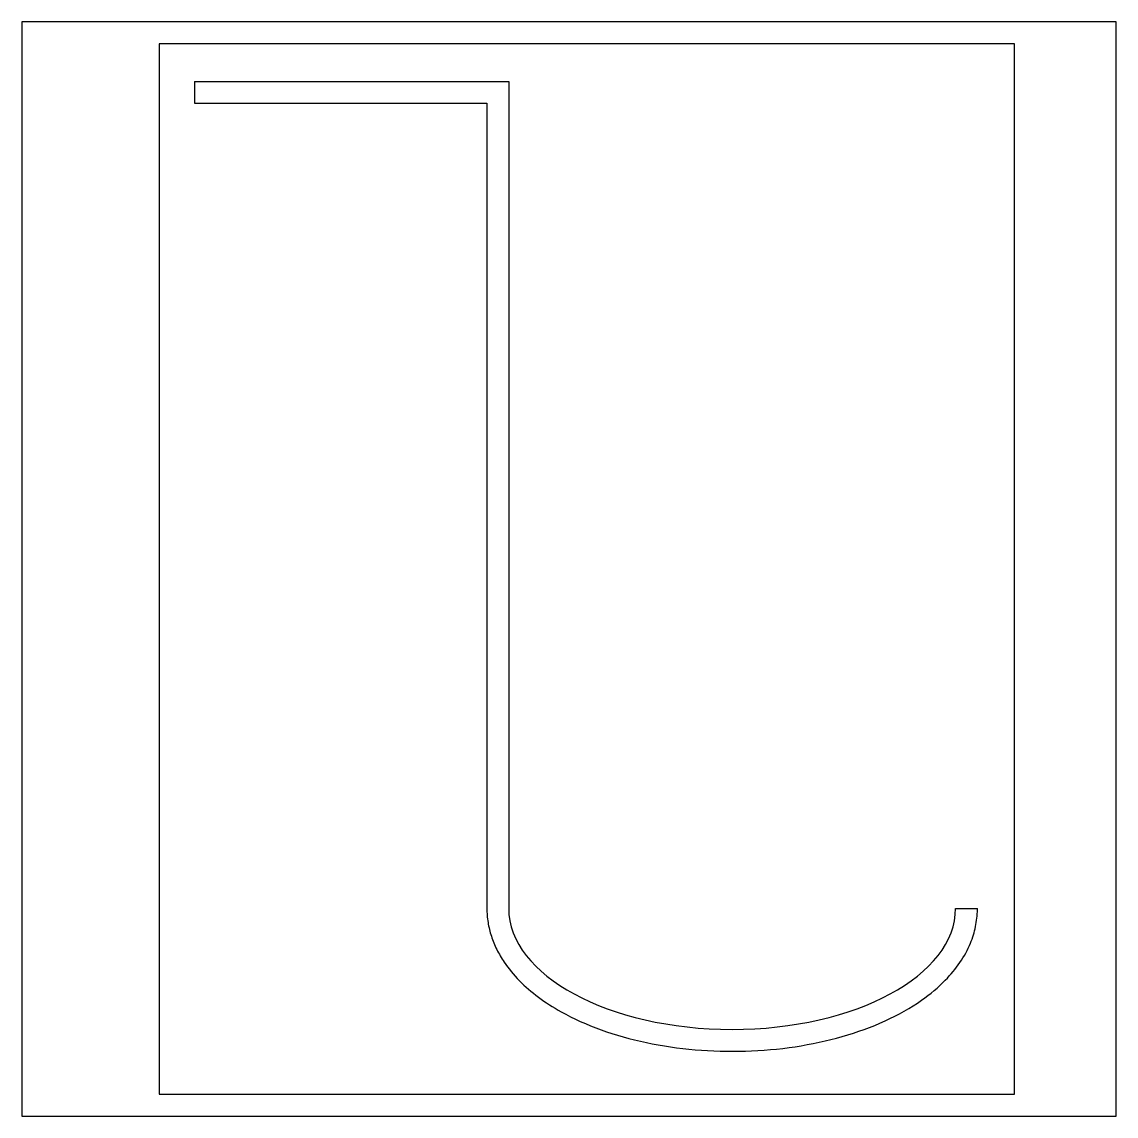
# Model space of a CAD drawing. Header units: millimetres. Extents: x 0 to 1000, y 0 to 1000.
import ezdxf

# ---------------------------------------------------------------- set-up
doc = ezdxf.new("R2010")
doc.units = ezdxf.units.MM
doc.layers.get('0').update_dxf_attribs({"color": 2})
doc.layers.add('1', color=1, linetype='Continuous')
doc.layers.add('2', color=7, linetype='Continuous')

msp = doc.modelspace()

# ---------------------------------------------------------------- linework, layer by layer
at = {"color": 2}
msp.add_lwpolyline([(0, 0), (1000, 0), (1000, 1000), (0, 1000)], close=True, dxfattribs=at)
at = {"layer": '1', "color": 1}
for p, q in [((907.1, 980), (125.5, 980)), ((125.5, 980), (125.5, 20)), ((907.1, 20), (907.1, 980)), ((125.5, 20), (907.1, 20))]:
    msp.add_line(p, q, dxfattribs=at)
at = {"layer": '2'}
for p, q in [((157.8, 945.6), (444.9, 945.6)), ((157.8, 945.6), (157.8, 925.6)), ((444.9, 945.6), (444.9, 189.8)), ((157.8, 925.6), (424.9, 925.6)), ((424.9, 925.6), (424.9, 189.8)), ((853.3, 189.8), (873.3, 189.8))]:
    msp.add_line(p, q, dxfattribs=at)
msp.add_ellipse((649.1, 189.8), major_axis=(-204.2, 0), ratio=0.54152, start_param=0, end_param=3.14159, dxfattribs=at)
msp.add_open_spline([(424.9, 189.8), (424.9, 185.5), (425.3, 181.2), (426.7, 172.7), (427.7, 168.5), (430.4, 160.2), (432, 156.2), (436, 148.3), (438.2, 144.5), (444.7, 134.8), (449.4, 129.1), (459.9, 118.4), (465.8, 113.4), (478.5, 103.9), (485.4, 99.5), (504, 89.1), (516.2, 83.6), (542.4, 74.2), (556.3, 70.3), (585.1, 64.2), (600.1, 62), (630.4, 59.4), (645.8, 59), (676.5, 59.9), (691.8, 61.2), (721.5, 65.7), (736, 68.8), (763.5, 76.7), (776.6, 81.4), (801, 92.5), (812.2, 98.8), (830.2, 111.5), (837.5, 117.6), (848.9, 129.3), (853.4, 134.7), (861.1, 146), (864.4, 152), (868.9, 163), (870.5, 168.1), (872.6, 178.3), (873.2, 183.5), (873.3, 189.1), (873.3, 189.4), (873.3, 189.8)], degree=3, knots=[0, 0, 0, 0, 0.08741, 0.08741, 0.17483, 0.17483, 0.26224, 0.26224, 0.34965, 0.34965, 0.48968, 0.48968, 0.62971, 0.62971, 0.76973, 0.76973, 0.98405, 0.98405, 1.19836, 1.19836, 1.41267, 1.41267, 1.62698, 1.62698, 1.84129, 1.84129, 2.0556, 2.0556, 2.26991, 2.26991, 2.48422, 2.48422, 2.65526, 2.65526, 2.78876, 2.78876, 2.92226, 2.92226, 3.02812, 3.02812, 3.13398, 3.13398, 3.14159, 3.14159, 3.14159, 3.14159], dxfattribs=at)

doc.saveas('drawing.dxf')
